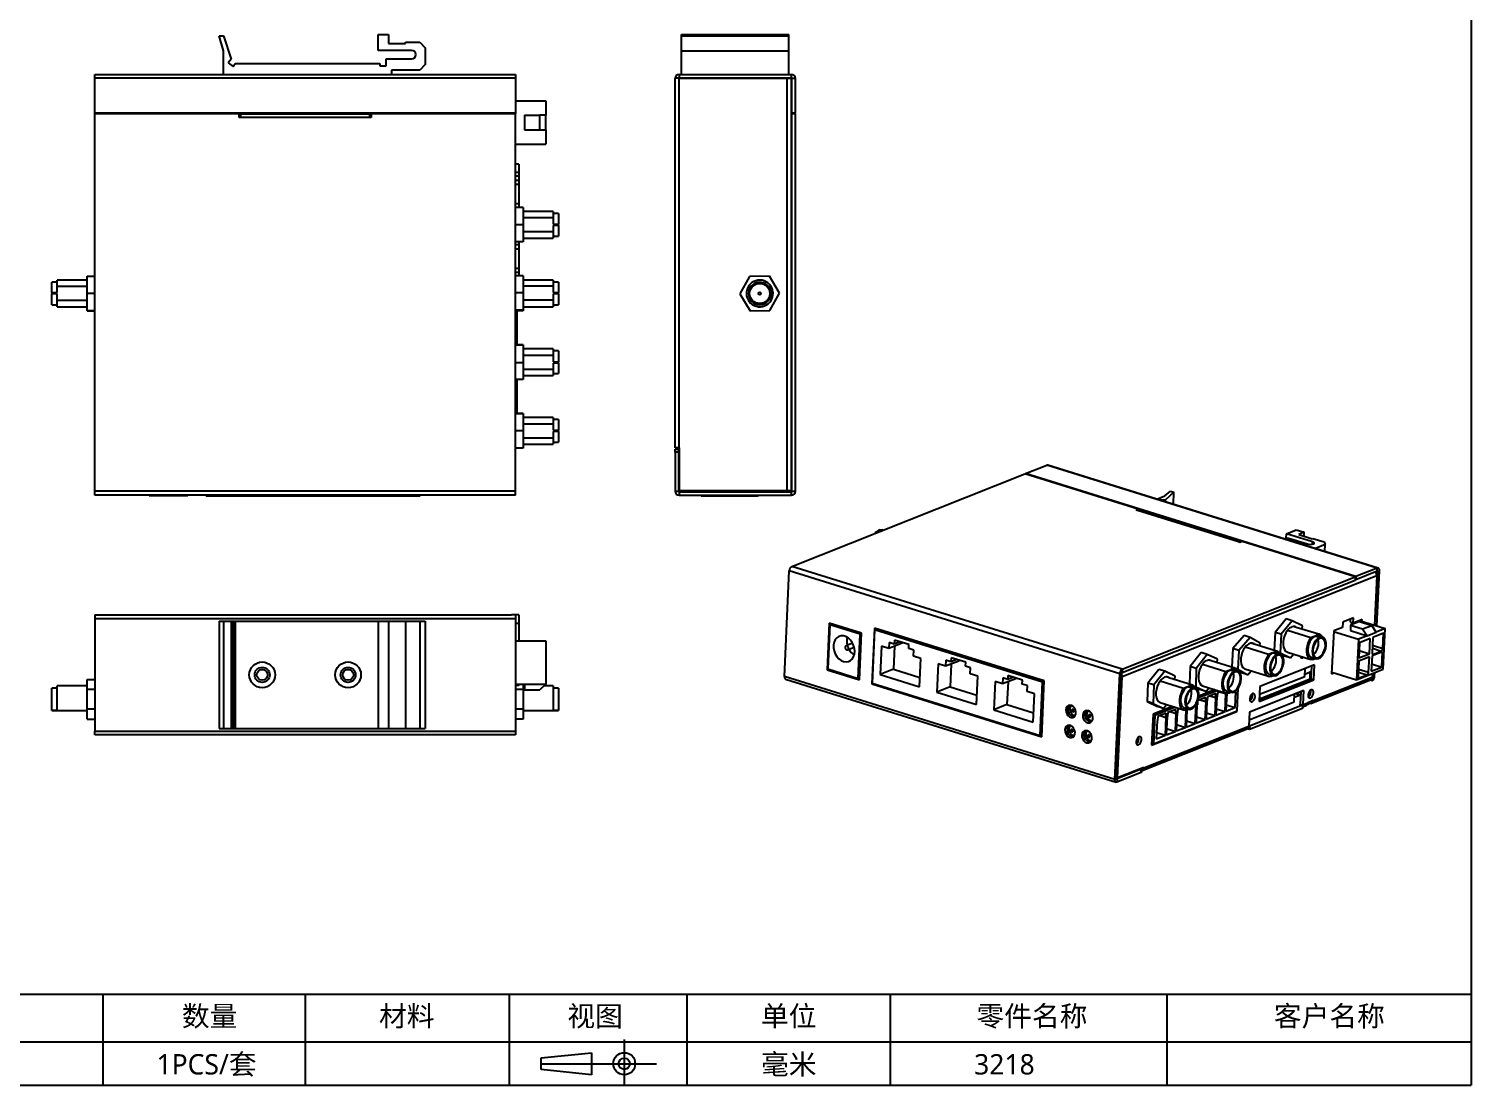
# Model space of a CAD drawing. Header units: millimetres. Extents: x 376 to 908, y -80 to 291.
# Drawn here: x 571.6 to 907.6, y -80.1 to 166 of the extents above; entities that cross this region are included whole.
import ezdxf

# ---------------------------------------------------------------- set-up
doc = ezdxf.new("R2010")
doc.units = ezdxf.units.MM
doc.header["$LTSCALE"] = 2
for name, color, linetype in [('1轮廓实线层', 7, 'Continuous'), ('2细线层', 4, 'Continuous'), ('6文字层', 3, 'Continuous')]:
    doc.layers.add(name, color=color, linetype=linetype)
doc.styles.add('SLDTEXTSTYLE0', font='')
doc.styles.get('SLDTEXTSTYLE0').set_extended_font_data('Microsoft YaHei')

msp = doc.modelspace()

# ---------------------------------------------------------------- linework, layer by layer
at = {"layer": '1轮廓实线层'}
for p, q in [((652.92, 161.02), (652.92, 164.72)), ((652.92, 164.72), (655.32, 164.72)), ((655.32, 164.72), (655.32, 162.62)), ((723.63, 164.72), (748.63, 164.72)), ((723.63, 164.42), (723.63, 164.72)), ((748.63, 164.42), (748.63, 164.72)), ((615.91, 164.42), (616.91, 164.42)), ((616.92, 160.92), (615.91, 164.42)), ((616.91, 164.42), (618.67, 159)), ((655.32, 162.62), (659.32, 162.62)), ((659.32, 162.62), (659.32, 162.92)), ((659.32, 162.92), (662.62, 162.92)), ((662.62, 162.92), (663.92, 161.62)), ((663.92, 161.62), (663.92, 157.72)), ((723.63, 160.92), (723.63, 164.42)), ((723.63, 164.42), (748.63, 164.42)), ((748.63, 160.92), (748.63, 164.42)), ((616.92, 155.42), (616.92, 160.92)), ((618.67, 159), (618.01, 158.09)), ((618.01, 158.09), (619.14, 157.27)), ((660.72, 161.02), (652.92, 161.02)), ((654.82, 157.42), (654.82, 159.02)), ((654.82, 159.02), (660.72, 159.02)), ((723.63, 160.92), (748.63, 160.92)), ((723.63, 155.42), (723.63, 160.92)), ((748.63, 155.42), (748.63, 160.92)), ((586.92, 154.52), (586.92, 155.42)), ((586.92, 155.42), (684.92, 155.42)), ((619.14, 157.27), (619.62, 157.92)), ((619.62, 157.92), (653.32, 157.92)), ((653.32, 157.92), (653.32, 157.42)), ((653.32, 157.42), (654.82, 157.42)), ((662.62, 156.42), (656.02, 156.42)), ((656.02, 156.42), (656.02, 155.42)), ((663.92, 157.72), (662.62, 156.42)), ((684.92, 155.42), (684.92, 154.52)), ((723.03, 155.42), (723.03, 154.62)), ((723.03, 155.42), (749.23, 155.42)), ((723.03, 154.62), (749.23, 154.62)), ((749.23, 154.62), (749.23, 155.42)), ((684.92, 154.52), (586.92, 154.52)), ((586.92, 146.42), (586.92, 154.52)), ((684.92, 154.52), (684.92, 146.42)), ((722.13, 68.37), (722.13, 154.52)), ((722.93, 154.52), (722.13, 154.52)), ((722.93, 154.52), (723.03, 154.52)), ((723.03, 154.52), (748.23, 154.52)), ((723.03, 68.37), (723.03, 154.52)), ((748.23, 58.37), (748.23, 154.52)), ((748.23, 154.52), (749.13, 154.52)), ((749.13, 154.52), (749.13, 58.37)), ((749.33, 154.52), (750.13, 154.52)), ((749.33, 146.42), (749.33, 154.52)), ((750.13, 146.42), (750.13, 154.52)), ((684.92, 149.27), (692.02, 149.27)), ((692.02, 149.27), (692.02, 145.92)), ((684.92, 146.42), (586.92, 146.42)), ((586.92, 146.22), (586.92, 146.42)), ((586.92, 58.27), (586.92, 146.22)), ((620.52, 146.22), (586.92, 146.22)), ((587.82, 146.42), (587.82, 146.22)), ((591.92, 146.42), (591.92, 146.22)), ((594.27, 146.22), (594.27, 146.42)), ((606.77, 146.22), (606.77, 146.42)), ((620.52, 145.41), (620.52, 146.22)), ((620.92, 145.41), (620.52, 145.41)), ((620.92, 146.42), (620.92, 146.23)), ((650.92, 146.23), (620.92, 146.23)), ((620.92, 146.23), (620.92, 146.22)), ((620.92, 146.22), (650.92, 146.22)), ((620.92, 145.41), (620.92, 146.22)), ((650.92, 145.41), (620.92, 145.41)), ((650.92, 146.23), (650.92, 146.42)), ((650.92, 146.22), (650.92, 146.23)), ((650.92, 146.22), (650.92, 145.41)), ((651.32, 145.41), (650.92, 145.41)), ((651.32, 146.22), (651.32, 145.41)), ((684.92, 146.22), (651.32, 146.22)), ((678.12, 146.42), (678.12, 146.22)), ((679.92, 146.22), (679.92, 146.42)), ((684.02, 146.42), (684.02, 146.22)), ((684.92, 146.42), (684.92, 146.22)), ((684.92, 58.27), (684.92, 146.22)), ((687.02, 145.92), (687.02, 142.52)), ((687.02, 145.92), (690.58, 145.92)), ((690.58, 142.52), (690.58, 145.92)), ((692.02, 145.92), (690.58, 145.92)), ((692.02, 142.52), (692.02, 145.92)), ((749.32, 146.22), (749.13, 146.22)), ((749.32, 145.42), (749.13, 145.42)), ((749.32, 145.42), (749.32, 146.22)), ((750.13, 146.42), (749.33, 146.42)), ((750.13, 146.22), (749.33, 146.22)), ((749.33, 58.27), (749.33, 146.22)), ((750.13, 58.27), (750.13, 146.22)), ((687.02, 142.52), (690.58, 142.52)), ((690.58, 142.52), (692.02, 142.52)), ((692.02, 142.52), (692.02, 139.17)), ((684.92, 139.17), (692.02, 139.17)), ((685.72, 134.52), (684.92, 134.52)), ((685.72, 134.52), (685.72, 132.52)), ((685.72, 132.52), (684.92, 132.52)), ((685.72, 131.72), (684.92, 131.72)), ((685.72, 132.52), (685.72, 131.72)), ((685.72, 131.72), (685.72, 130.72)), ((685.72, 130.72), (684.92, 130.72)), ((685.72, 129.72), (684.92, 129.72)), ((685.72, 130.72), (685.72, 129.72)), ((685.72, 129.72), (685.72, 125.22)), ((685.72, 125.22), (684.92, 125.22)), ((686.72, 124.37), (684.92, 124.37)), ((686.72, 124.37), (684.92, 124.37)), ((685.72, 125.22), (685.72, 124.37)), ((686.72, 124.37), (686.72, 120.36)), ((686.72, 124.37), (686.72, 124.37)), ((693.67, 123.48), (686.72, 123.48)), ((686.72, 122.04), (693.67, 122.04)), ((693.67, 123.48), (693.67, 122.04)), ((694.97, 122.99), (693.67, 122.99)), ((693.67, 122.04), (693.67, 120.53)), ((694.97, 122.99), (694.97, 120.53)), ((686.72, 120.36), (684.92, 120.36)), ((686.72, 120.36), (686.72, 116.37)), ((693.67, 118.69), (686.72, 118.69)), ((693.67, 120.53), (694.97, 120.53)), ((694.97, 120.2), (693.67, 120.2)), ((693.67, 120.2), (693.67, 118.69)), ((693.67, 118.69), (693.67, 117.26)), ((693.67, 117.74), (694.97, 117.74)), ((694.97, 120.2), (694.97, 120.53)), ((694.97, 120.2), (694.97, 117.74)), ((686.72, 116.37), (684.92, 116.37)), ((685.72, 115.72), (684.92, 115.72)), ((685.72, 114.72), (684.92, 114.72)), ((685.72, 116.37), (685.72, 115.72)), ((685.72, 115.72), (685.72, 114.72)), ((685.72, 114.72), (685.72, 110.22)), ((686.72, 117.26), (693.67, 117.26)), ((585.12, 108.41), (586.92, 108.41)), ((585.12, 104.45), (585.12, 108.41)), ((685.72, 110.22), (684.92, 110.22)), ((685.72, 109.22), (684.92, 109.22)), ((686.72, 108.44), (684.92, 108.44)), ((685.72, 110.22), (685.72, 109.22)), ((685.72, 109.22), (685.72, 108.44)), ((686.72, 108.44), (686.72, 104.51)), ((739.45, 108.33), (737.21, 104.29)), ((744.07, 108.41), (739.45, 108.33)), ((746.45, 104.45), (744.07, 108.41)), ((578.17, 106.99), (576.87, 106.99)), ((576.87, 104.57), (576.87, 106.99)), ((576.87, 104.57), (578.17, 104.57)), ((576.87, 104.57), (576.87, 104.25)), ((576.87, 101.74), (576.87, 104.25)), ((578.17, 104.25), (576.87, 104.25)), ((585.12, 107.48), (578.17, 107.48)), ((578.17, 106.09), (578.17, 107.48)), ((578.17, 106.09), (585.12, 106.09)), ((578.17, 104.57), (578.17, 106.09)), ((578.17, 102.74), (578.17, 104.25)), ((585.12, 100.41), (585.12, 104.45)), ((585.12, 104.45), (586.92, 104.45)), ((686.72, 104.51), (684.92, 104.51)), ((693.67, 107.48), (686.72, 107.48)), ((686.72, 106.12), (693.67, 106.12)), ((686.72, 104.51), (686.72, 100.44)), ((693.67, 107.48), (693.67, 106.12)), ((694.97, 106.99), (693.67, 106.99)), ((693.67, 106.12), (693.67, 104.61)), ((693.67, 104.61), (694.97, 104.61)), ((694.97, 104.29), (693.67, 104.29)), ((693.67, 104.29), (693.67, 102.77)), ((694.97, 106.99), (694.97, 104.61)), ((694.97, 104.29), (694.97, 104.61)), ((694.97, 104.29), (694.97, 101.74)), ((737.21, 104.29), (739.59, 100.33)), ((744.21, 100.41), (746.45, 104.45)), ((744.45, 104.57), (744.42, 106.09)), ((744.45, 104.57), (744.45, 104.25)), ((744.48, 102.74), (744.45, 104.25)), ((744.63, 103.02), (744.63, 105.72)), ((576.87, 101.74), (578.17, 101.74)), ((585.12, 102.74), (578.17, 102.74)), ((578.17, 101.26), (578.17, 102.74)), ((578.17, 101.26), (585.12, 101.26)), ((693.67, 102.77), (686.72, 102.77)), ((686.72, 101.26), (693.67, 101.26)), ((693.67, 102.77), (693.67, 101.26)), ((693.67, 101.74), (694.97, 101.74)), ((585.12, 100.41), (586.92, 100.41)), ((585.12, 100.33), (585.12, 100.41)), ((585.12, 100.33), (586.92, 100.33)), ((686.72, 100.44), (684.92, 100.44)), ((686.72, 100.3), (684.92, 100.3)), ((685.22, 100.3), (685.22, 92.43)), ((686.72, 100.44), (686.72, 100.3)), ((739.59, 100.33), (744.21, 100.41)), ((686.72, 92.43), (684.92, 92.43)), ((686.72, 92.3), (684.92, 92.3)), ((686.72, 92.43), (686.72, 92.3)), ((686.72, 92.3), (686.72, 88.24)), ((693.67, 91.48), (686.72, 91.48)), ((693.67, 91.48), (693.67, 89.97)), ((694.97, 90.99), (693.67, 90.99)), ((694.97, 90.99), (694.97, 88.46)), ((686.72, 88.24), (684.92, 88.24)), ((686.72, 89.97), (693.67, 89.97)), ((686.72, 88.24), (686.72, 84.3)), ((693.67, 89.97), (693.67, 88.46)), ((693.67, 88.46), (694.97, 88.46)), ((694.97, 88.13), (693.67, 88.13)), ((693.67, 88.13), (693.67, 86.62)), ((694.97, 88.13), (694.97, 88.46)), ((694.97, 88.13), (694.97, 85.74)), ((686.72, 84.3), (684.92, 84.3)), ((685.22, 84.3), (685.22, 76.4)), ((693.67, 86.62), (686.72, 86.62)), ((686.72, 85.26), (693.67, 85.26)), ((693.67, 86.62), (693.67, 85.26)), ((693.67, 85.74), (694.97, 85.74)), ((686.72, 76.4), (684.92, 76.4)), ((686.72, 76.34), (684.92, 76.34)), ((686.72, 76.4), (686.72, 76.34)), ((686.72, 76.34), (686.72, 72.32)), ((693.67, 75.48), (686.72, 75.48)), ((686.72, 74.01), (693.67, 74.01)), ((693.67, 75.48), (693.67, 74.01)), ((694.97, 74.99), (693.67, 74.99)), ((693.67, 74.01), (693.67, 72.5)), ((694.97, 74.99), (694.97, 72.5)), ((686.72, 72.32), (684.92, 72.32)), ((686.72, 72.32), (686.72, 68.34)), ((693.67, 70.66), (686.72, 70.66)), ((693.67, 72.5), (694.97, 72.5)), ((694.97, 72.18), (693.67, 72.18)), ((693.67, 72.18), (693.67, 70.66)), ((693.67, 70.66), (693.67, 69.26)), ((694.97, 72.18), (694.97, 72.5)), ((694.97, 72.18), (694.97, 69.74)), ((686.72, 68.34), (684.92, 68.34)), ((686.72, 69.26), (693.67, 69.26)), ((693.67, 69.74), (694.97, 69.74)), ((723.03, 68.37), (722.13, 68.37)), ((722.13, 67.37), (722.13, 68.07)), ((722.13, 68.07), (722.93, 68.07)), ((722.93, 67.37), (722.13, 67.37)), ((722.13, 67.37), (722.13, 58.27)), ((722.93, 68.07), (722.93, 67.37)), ((722.93, 67.37), (722.93, 58.27)), ((723.13, 68.37), (723.03, 68.37)), ((723.13, 58.37), (723.13, 68.37)), ((803.73, 62.38), (808.73, 64.36)), ((885.7, 40.37), (808.73, 64.36)), ((885.93, 40.38), (808.95, 64.38)), ((749.31, 40.78), (803.6, 62.33)), ((829.99, 54.1), (803.6, 62.33)), ((803.73, 62.38), (803.72, 62.29)), ((880.7, 38.38), (803.73, 62.38)), ((684.92, 58.27), (586.92, 58.27)), ((586.92, 57.37), (586.92, 58.27)), ((684.92, 57.37), (586.92, 57.37)), ((599.62, 57.37), (599.62, 57.24)), ((608.62, 57.24), (599.62, 57.24)), ((608.62, 57.37), (608.62, 57.24)), ((612.87, 57.37), (612.87, 57.12)), ((662.67, 57.37), (662.67, 57.12)), ((684.92, 57.37), (684.92, 58.27)), ((722.13, 58.27), (722.93, 58.27)), ((723.03, 58.17), (723.03, 57.37)), ((723.03, 58.17), (749.23, 58.17)), ((723.03, 57.37), (749.23, 57.37)), ((748.23, 58.37), (723.13, 58.37)), ((728.18, 58.37), (728.18, 58.17)), ((728.18, 57.37), (728.18, 57.12)), ((728.23, 58.37), (728.23, 58.17)), ((728.23, 57.37), (728.23, 57.24)), ((739.18, 57.24), (728.23, 57.24)), ((739.18, 58.37), (739.18, 58.17)), ((739.18, 57.37), (739.18, 57.24)), ((741.43, 58.37), (741.43, 58.17)), ((741.43, 57.37), (741.43, 57.12)), ((749.13, 58.37), (748.23, 58.37)), ((749.23, 57.37), (749.23, 58.17)), ((749.33, 58.27), (750.13, 58.27)), ((834.36, 56.46), (836.18, 57.18)), ((836.18, 57.18), (837.55, 58.28)), ((838.33, 58.04), (836.37, 56.28)), ((837.55, 58.28), (838.33, 58.04)), ((838.2, 55.26), (838.33, 58.04)), ((662.67, 57.12), (612.87, 57.12)), ((741.43, 57.12), (728.18, 57.12)), ((829.49, 53.9), (829.99, 54.1)), ((829.81, 53.81), (829.49, 53.9)), ((853.37, 46.46), (829.81, 53.81)), ((829.98, 53.83), (829.99, 54.1)), ((853.58, 46.47), (830.01, 53.82)), ((836.37, 56.28), (835.29, 56.22)), ((835.29, 56.22), (835.35, 56.15)), ((836.35, 55.84), (836.37, 56.28)), ((769.75, 49.26), (769.55, 49.18)), ((770.07, 49.02), (769.55, 49.18)), ((769.75, 49.26), (770.26, 49.1)), ((770.5, 49.19), (770.29, 49.26)), ((864.13, 47.18), (864.77, 47.43)), ((864.47, 47.31), (864.52, 48.39)), ((864.52, 48.39), (866.8, 49.29)), ((870.64, 46.48), (864.52, 48.39)), ((864.77, 47.43), (869.41, 45.99)), ((866.8, 49.29), (868.68, 48.71)), ((868.68, 48.71), (867.39, 48.19)), ((867.39, 48.19), (870.53, 47.21)), ((868.64, 47.8), (868.68, 48.71)), ((870.53, 47.21), (870.72, 47.29)), ((870.72, 47.29), (873.31, 46.48)), ((853.69, 46.36), (853.37, 46.46)), ((854.19, 46.56), (853.69, 46.36)), ((880.58, 38.33), (854.19, 46.56)), ((870.62, 45.93), (870.64, 46.48)), ((873.53, 45.84), (871.28, 44.95)), ((873.31, 46.48), (873.53, 45.84)), ((873.45, 44.27), (873.53, 45.84)), ((826.29, 16.78), (749.31, 40.78)), ((885.7, 40.37), (880.7, 38.38)), ((885.67, 39.62), (885.7, 40.37)), ((747.57, 15.14), (748.71, 39.72)), ((825.69, 15.72), (748.71, 39.72)), ((826.25, 16.03), (880.55, 37.58)), ((885.62, 38.58), (826.27, 15.02)), ((826.29, 16.78), (880.58, 38.33)), ((880.58, 38.33), (880.55, 37.58)), ((880.67, 37.63), (880.55, 37.67)), ((885.67, 39.62), (880.67, 37.63)), ((880.7, 38.38), (880.67, 37.63)), ((885.62, 38.58), (885.08, 27.03)), ((885.14, 27.01), (885.73, 39.55)), ((885.6, 39.59), (885.73, 39.55)), ((885.62, 26.87), (886.22, 39.74)), ((885.73, 39.55), (886.22, 39.74)), ((586.92, 29.49), (586.92, 28.59)), ((586.92, 29.49), (587.82, 29.49)), ((586.92, 28.59), (684.92, 28.59)), ((586.92, 28.59), (586.92, 2.39)), ((587.82, 29.49), (684.02, 29.49)), ((615.91, 27.99), (615.91, 2.99)), ((615.91, 27.99), (616.91, 27.99)), ((616.91, 27.99), (616.91, 2.99)), ((616.91, 27.99), (618.67, 27.99)), ((618.67, 27.99), (618.67, 2.99)), ((618.67, 27.99), (619.14, 27.99)), ((619.14, 27.99), (619.14, 2.99)), ((619.14, 27.99), (619.62, 27.99)), ((619.62, 27.99), (619.62, 2.99)), ((619.62, 27.99), (652.92, 27.99)), ((652.92, 27.99), (652.92, 2.99)), ((652.92, 27.99), (655.32, 27.99)), ((655.32, 27.99), (655.32, 2.99)), ((655.32, 27.99), (659.32, 27.99)), ((659.32, 27.99), (659.32, 2.99)), ((659.32, 27.99), (662.62, 27.99)), ((662.62, 27.99), (662.62, 2.99)), ((662.62, 27.99), (663.92, 27.99)), ((663.92, 27.99), (663.92, 2.99)), ((684.92, 29.49), (684.02, 29.49)), ((685.72, 29.49), (684.92, 29.49)), ((684.92, 29.49), (684.92, 28.59)), ((684.92, 28.59), (684.92, 2.39)), ((685.72, 27.49), (684.92, 27.49)), ((685.72, 29.49), (685.72, 27.49)), ((685.72, 27.49), (685.72, 23.39)), ((758.03, 27.53), (757.52, 16.7)), ((758.17, 27.15), (757.69, 16.87)), ((765.57, 25.18), (758.03, 27.53)), ((758.65, 27.34), (758.17, 27.15)), ((765.24, 24.94), (758.17, 27.15)), ((758.51, 27.38), (758.5, 27.28)), ((864.46, 28.54), (861.89, 25.39)), ((865.87, 28.1), (863.3, 24.95)), ((865.87, 28.1), (864.46, 28.54)), ((868.24, 26.92), (865.87, 28.1)), ((868.21, 26.21), (868.24, 26.92)), ((877.66, 27.78), (877.61, 26.56)), ((880.13, 28.76), (877.66, 27.78)), ((879.49, 27.06), (879.43, 25.84)), ((879.45, 27.74), (879.48, 28.51)), ((879.45, 27.74), (880.08, 27.55)), ((881.59, 27.9), (879.49, 27.06)), ((879.49, 27.06), (882.29, 26.19)), ((880.08, 27.55), (880.13, 28.76)), ((882.15, 28.37), (880.08, 27.55)), ((881.56, 28.13), (887.52, 26.27)), ((881.59, 27.9), (884.39, 27.02)), ((882.13, 27.96), (882.15, 28.37)), ((882.29, 26.19), (884.39, 27.02)), ((885.46, 25.45), (884.39, 27.02)), ((764.76, 14.67), (765.24, 24.94)), ((765.06, 14.35), (765.57, 25.18)), ((765.56, 25.07), (765.24, 24.94)), ((768.53, 26.4), (767.93, 13.41)), ((768.6, 25.98), (768.02, 13.55)), ((808.12, 14.06), (768.53, 26.4)), ((769.16, 26.2), (768.6, 25.98)), ((807.72, 13.79), (768.6, 25.98)), ((769.01, 26.25), (769.01, 26.14)), ((773.19, 23.6), (773.15, 22.66)), ((776.57, 22.55), (773.19, 23.6)), ((854.67, 24.66), (852.07, 21.61)), ((856.09, 24.22), (853.48, 21.17)), ((856.09, 24.22), (854.67, 24.66)), ((858.4, 22.9), (856.09, 24.22)), ((861.89, 25.39), (861.7, 21.22)), ((863.3, 24.95), (861.89, 25.39)), ((863.3, 24.95), (863.1, 20.62)), ((870.21, 24.11), (864.75, 25.82)), ((866.36, 26.79), (866.82, 26.64)), ((866.82, 26.64), (872.28, 24.94)), ((871.15, 24.49), (870.21, 24.11)), ((872.17, 24.17), (871.15, 24.49)), ((872.28, 24.94), (871.35, 24.57)), ((871.35, 24.57), (872.37, 24.25)), ((872.94, 24.26), (871.91, 24.58)), ((872.17, 24.17), (872.37, 24.25)), ((875.54, 25.74), (875.07, 15.71)), ((875.53, 25.59), (881.29, 23.8)), ((877.61, 26.56), (875.54, 25.74)), ((879.43, 25.84), (883.36, 24.62)), ((881.29, 23.8), (880.85, 14.32)), ((883.36, 24.62), (881.29, 23.8)), ((884.05, 23.97), (881.58, 22.99)), ((882.29, 26.19), (883.36, 24.62)), ((883.36, 24.62), (885.46, 25.45)), ((883.89, 20.41), (884.05, 23.97)), ((884.67, 24.22), (884.5, 20.65)), ((887.14, 25.2), (884.67, 24.22)), ((887.52, 26.27), (885.46, 25.45)), ((886.97, 21.63), (887.14, 25.2)), ((887.08, 16.8), (887.52, 26.27)), ((684.92, 23.39), (692.02, 23.39)), ((692.02, 23.39), (692.02, 13.29)), ((763.47, 22.88), (761.93, 22.26)), ((762.3, 21.34), (763.84, 21.95)), ((770.18, 22.16), (769.87, 15.59)), ((771.91, 21.62), (770.18, 22.16)), ((771.97, 23.03), (771.91, 21.62)), ((774.99, 22.85), (771.91, 21.62)), ((773.15, 22.66), (771.97, 23.03)), ((773.21, 22.14), (772.96, 16.82)), ((774.49, 23.19), (773.15, 22.66)), ((775, 23.04), (774.99, 22.85)), ((776.53, 21.61), (776.57, 22.55)), ((777.7, 21.24), (776.53, 21.61)), ((777.64, 19.83), (777.7, 21.24)), ((844.63, 20.67), (842.09, 17.43)), ((846.04, 20.23), (843.51, 16.99)), ((846.04, 20.23), (844.63, 20.67)), ((848.45, 19.17), (846.04, 20.23)), ((852.07, 21.61), (851.78, 17.34)), ((853.48, 21.17), (852.07, 21.61)), ((853.48, 21.17), (853.19, 16.8)), ((860.39, 20.26), (854.93, 21.97)), ((856.43, 22.87), (856.99, 22.69)), ((856.99, 22.69), (862.45, 20.99)), ((858.36, 22.26), (858.4, 22.9)), ((861.32, 20.59), (860.39, 20.26)), ((862.34, 20.27), (861.32, 20.59)), ((862.45, 20.99), (861.52, 20.66)), ((861.52, 20.66), (862.54, 20.34)), ((863.06, 20.34), (862.04, 20.66)), ((862.34, 20.27), (862.54, 20.34)), ((863.1, 20.62), (862.72, 20.74)), ((862.9, 20.46), (864.06, 19.88)), ((863.1, 20.62), (865.47, 19.44)), ((864.75, 20.8), (870.21, 19.1)), ((865.47, 19.44), (866.21, 20.35)), ((881.58, 22.99), (881.42, 19.43)), ((881.42, 19.43), (883.89, 20.41)), ((881.5, 21.15), (883.89, 20.41)), ((886.94, 20.88), (884.47, 19.9)), ((884.55, 21.69), (886.64, 21.04)), ((884.57, 20.38), (884.79, 20.31)), ((884.59, 22.38), (886.97, 21.63)), ((884.79, 20.31), (886.64, 21.04)), ((886.77, 17.32), (886.94, 20.88)), ((757.84, 16.83), (757.52, 16.7)), ((757.69, 16.87), (764.76, 14.67)), ((772.96, 16.82), (769.87, 15.59)), ((772.96, 16.82), (779.16, 14.88)), ((779.37, 19.3), (777.64, 19.83)), ((779.06, 12.73), (779.37, 19.3)), ((783.41, 18.03), (783.11, 11.47)), ((785.14, 17.5), (783.41, 18.03)), ((785.21, 18.9), (785.14, 17.5)), ((788.23, 18.72), (785.14, 17.5)), ((786.38, 18.54), (785.21, 18.9)), ((786.44, 18.01), (786.19, 12.69)), ((786.43, 19.47), (786.38, 18.54)), ((787.73, 19.07), (786.38, 18.54)), ((789.81, 18.42), (786.43, 19.47)), ((788.24, 18.91), (788.23, 18.72)), ((789.76, 17.48), (789.81, 18.42)), ((790.94, 17.12), (789.76, 17.48)), ((790.87, 15.71), (790.94, 17.12)), ((842.09, 17.43), (841.98, 13.39)), ((843.51, 16.99), (842.09, 17.43)), ((843.51, 16.99), (843.39, 12.69)), ((850.41, 16.21), (844.95, 17.91)), ((846.66, 18.94), (847.02, 18.82)), ((847.02, 18.82), (852.48, 17.12)), ((848.43, 18.39), (848.45, 19.17)), ((852.48, 17.12), (851.55, 16.71)), ((853.19, 16.8), (852.72, 16.95)), ((853.19, 16.8), (855.51, 15.49)), ((854.87, 16.88), (860.33, 15.18)), ((871.08, 17.8), (858.36, 12.76)), ((865.47, 19.44), (864.06, 19.88)), ((867.82, 19.71), (867.94, 19.81)), ((868.82, 15.14), (868.91, 16.94)), ((870.29, 14.53), (870.43, 17.55)), ((870.35, 19.56), (871.37, 19.25)), ((870.92, 14.33), (871.08, 17.8)), ((881.38, 18.68), (881.22, 15.11)), ((881.3, 16.84), (883.69, 16.09)), ((883.85, 19.66), (881.38, 18.68)), ((883.69, 16.09), (883.85, 19.66)), ((884.47, 19.9), (884.3, 16.34)), ((884.3, 16.34), (886.77, 17.32)), ((884.38, 18.06), (886.77, 17.32)), ((585.12, 14.41), (586.92, 14.41)), ((585.12, 12.17), (585.12, 14.41)), ((824.55, -8.86), (747.57, 15.14)), ((747.85, 14.5), (824.83, -9.5)), ((757.52, 16.7), (765.06, 14.35)), ((765.08, 14.8), (764.76, 14.67)), ((764.93, 14.74), (765.08, 14.69)), ((768.18, 13.5), (767.93, 13.41)), ((768.02, 13.55), (807.14, 1.36)), ((769.87, 15.59), (779.06, 12.73)), ((792.6, 15.17), (790.87, 15.71)), ((792.3, 8.6), (792.6, 15.17)), ((796.65, 13.91), (796.34, 7.34)), ((798.38, 13.37), (796.65, 13.91)), ((798.44, 14.78), (798.38, 13.37)), ((801.46, 14.59), (798.38, 13.37)), ((799.62, 14.41), (798.44, 14.78)), ((799.68, 13.89), (799.43, 8.57)), ((799.66, 15.35), (799.62, 14.41)), ((800.96, 14.94), (799.62, 14.41)), ((803.04, 14.29), (799.66, 15.35)), ((801.47, 14.78), (801.46, 14.59)), ((803, 13.36), (803.04, 14.29)), ((807.14, 1.36), (807.72, 13.79)), ((807.52, 1.06), (808.12, 14.06)), ((808.12, 13.95), (807.72, 13.79)), ((824.55, -8.86), (825.69, 15.72)), ((825.04, -8.66), (826.19, 15.91)), ((825.17, -8.52), (826.27, 15.02)), ((826.19, 15.91), (825.69, 15.72)), ((826.15, 15.06), (826.27, 15.02)), ((826.29, 16.78), (826.25, 16.03)), ((832.24, 13.59), (832.07, 9.27)), ((834.8, 16.77), (832.24, 13.59)), ((833.66, 13.15), (832.24, 13.59)), ((836.21, 16.33), (833.66, 13.15)), ((836.21, 16.33), (834.8, 16.77)), ((840.56, 12.33), (835.1, 14.03)), ((838.6, 15.19), (836.21, 16.33)), ((836.75, 15.02), (837.17, 14.89)), ((837.17, 14.89), (842.63, 13.19)), ((838.57, 14.45), (838.6, 15.19)), ((851.35, 16.62), (850.41, 16.21)), ((852.37, 16.3), (851.35, 16.62)), ((851.55, 16.71), (852.57, 16.39)), ((853.18, 16.42), (852.16, 16.74)), ((852.37, 16.3), (852.57, 16.39)), ((853.03, 16.53), (854.09, 15.93)), ((855.51, 15.49), (854.09, 15.93)), ((855.51, 15.49), (856.32, 16.43)), ((858.2, 9.29), (870.92, 14.33)), ((858.22, 9.74), (870.29, 14.53)), ((858.23, 9.91), (870.03, 14.6)), ((858.28, 10.96), (868.82, 15.14)), ((860.47, 15.64), (861.5, 15.33)), ((867.94, 13.77), (868.18, 13.69)), ((870.1, 16.1), (868.84, 15.6)), ((870.03, 14.6), (870.1, 16.1)), ((870.03, 14.6), (870.27, 14.52)), ((870.36, 16.02), (870.1, 16.1)), ((870.29, 14.53), (870.92, 14.33)), ((870.38, 8.86), (884.14, 14.33)), ((870.75, 9.48), (884.52, 14.94)), ((875.07, 15.71), (875.66, 15.94)), ((875.09, 16.12), (880.85, 14.32)), ((880.85, 14.32), (887.08, 16.8)), ((881.27, 16.15), (883.36, 15.5)), ((881.28, 14.84), (881.5, 14.77)), ((881.5, 14.77), (883.36, 15.5)), ((884.48, 14.1), (883.97, 14.26)), ((884.48, 14.1), (884.51, 14.85)), ((884.51, 14.85), (884.51, 14.85)), ((884.56, 15.8), (884.52, 14.94)), ((884.52, 14.99), (884.58, 14.97)), ((884.58, 14.97), (884.62, 15.82)), ((884.58, 14.97), (885.07, 15.17)), ((885.07, 15.17), (885.11, 16.02)), ((578.17, 12.42), (576.87, 12.42)), ((576.87, 7.17), (576.87, 12.42)), ((585.12, 12.9), (578.17, 12.9)), ((578.17, 7.2), (578.17, 12.9)), ((585.12, 12.17), (586.92, 12.17)), ((585.12, 7.55), (585.12, 12.17)), ((684.92, 13.29), (692.02, 13.29)), ((685.72, 12.99), (684.92, 12.99)), ((686.72, 12.1), (684.92, 12.1)), ((685.72, 13.29), (685.72, 12.99)), ((686.72, 13.29), (686.72, 12.1)), ((687.02, 12.9), (686.72, 12.9)), ((686.72, 12.1), (686.72, 7.48)), ((687.02, 13.29), (687.02, 11.99)), ((687.02, 11.99), (690.58, 11.99)), ((692.02, 13.29), (690.58, 11.99)), ((693.67, 12.9), (691.58, 12.9)), ((693.67, 12.9), (693.67, 7.17)), ((694.97, 12.42), (693.67, 12.42)), ((694.97, 12.42), (694.97, 7.17)), ((767.93, 13.41), (807.52, 1.06)), ((786.19, 12.69), (783.11, 11.47)), ((783.11, 11.47), (792.3, 8.6)), ((786.19, 12.69), (792.4, 10.76)), ((804.18, 12.99), (803, 13.36)), ((804.11, 11.58), (804.18, 12.99)), ((805.84, 11.04), (804.11, 11.58)), ((805.53, 4.48), (805.84, 11.04)), ((833.66, 13.15), (833.49, 8.83)), ((841.5, 12.72), (840.56, 12.33)), ((842.52, 12.4), (841.5, 12.72)), ((842.63, 13.19), (841.7, 12.8)), ((841.7, 12.8), (842.72, 12.48)), ((843.3, 12.5), (842.28, 12.81)), ((842.52, 12.4), (842.72, 12.48)), ((843.39, 12.69), (843.04, 12.8)), ((843.15, 12.62), (844.39, 12.07)), ((843.39, 12.69), (845.8, 11.63)), ((845.74, 10.21), (843.93, 9.48)), ((848.52, 11.86), (844.08, 10.1)), ((847.9, 12.06), (844.14, 10.56)), ((845.8, 11.63), (844.39, 12.07)), ((844.99, 12.96), (850.45, 11.26)), ((845.7, 9.27), (845.74, 10.21)), ((845.8, 11.63), (846.48, 12.5)), ((846.15, 10.36), (846.1, 9.43)), ((848.06, 11.12), (846.15, 10.36)), ((846.72, 10.59), (848.02, 10.19)), ((847.93, 6.01), (848.12, 10.23)), ((848.02, 10.19), (848.06, 11.12)), ((848.12, 10.23), (848.02, 10.19)), ((848.31, 10.3), (848.11, 6.08)), ((848.42, 10.35), (848.31, 10.3)), ((848.46, 11.28), (848.42, 10.35)), ((849.3, 11.62), (848.46, 11.28)), ((849.03, 11.51), (850.33, 11.11)), ((850.24, 6.93), (850.44, 11.15)), ((850.33, 11.11), (850.34, 11.3)), ((850.44, 11.15), (850.33, 11.11)), ((850.62, 11.22), (850.43, 7)), ((850.6, 11.72), (851.62, 11.4)), ((850.63, 11.22), (850.62, 11.22)), ((852.56, 7.85), (852.74, 11.72)), ((853.07, 7.13), (853.31, 12.38)), ((868.62, 11.86), (855.9, 6.81)), ((856.47, 10.24), (856.07, 10.37)), ((856.51, 11.03), (856.47, 10.24)), ((856.47, 10.24), (856.54, 10.27)), ((858.36, 12.76), (858.2, 9.29)), ((866.18, 13.07), (866.42, 12.99)), ((866.21, 13.08), (866.45, 13.01)), ((866.36, 9.19), (866.45, 10.99)), ((866.41, 10.31), (867.94, 10.91)), ((866.81, 11.14), (866.98, 11.03)), ((866.98, 11.03), (867.37, 10.91)), ((867.84, 8.77), (867.97, 11.6)), ((868.47, 8.57), (868.62, 11.86)), ((576.87, 7.17), (578.17, 7.17)), ((578.17, 7.17), (576.87, 7.17)), ((576.87, 7.17), (576.87, 7.17)), ((578.17, 7.2), (585.12, 7.2)), ((578.17, 7.17), (578.17, 7.2)), ((578.17, 7.14), (578.17, 7.17)), ((585.12, 7.14), (578.17, 7.14)), ((585.12, 5.17), (585.12, 7.55)), ((585.12, 7.55), (586.92, 7.55)), ((686.72, 7.48), (684.92, 7.48)), ((686.72, 7.48), (686.72, 5.17)), ((686.72, 7.17), (693.67, 7.17)), ((693.67, 7.12), (686.72, 7.12)), ((693.67, 7.17), (694.97, 7.17)), ((694.97, 7.17), (693.67, 7.17)), ((693.67, 7.17), (693.67, 7.12)), ((694.97, 7.17), (694.97, 7.17)), ((799.43, 8.57), (796.34, 7.34)), ((796.34, 7.34), (805.53, 4.48)), ((799.43, 8.57), (805.63, 6.63)), ((817.63, 6.68), (818.13, 6.88)), ((833.49, 8.83), (832.07, 9.27)), ((832.07, 9.27), (834.46, 8.13)), ((833.13, -0.9), (853, 6.99)), ((838.02, 8.14), (833.46, 6.33)), ((833.49, 8.83), (835.87, 7.69)), ((833.56, -0.62), (853.07, 7.13)), ((838.65, 7.94), (833.87, 6.05)), ((835.87, 7.69), (834.46, 8.13)), ((835.12, 9.04), (840.58, 7.34)), ((835.87, 7.69), (836.59, 8.58)), ((838.8, 7.45), (836.89, 6.69)), ((837.46, 6.92), (838.76, 6.51)), ((838.76, 6.51), (838.8, 7.45)), ((839.2, 7.61), (839.16, 6.67)), ((839.43, 7.7), (839.2, 7.61)), ((840.72, 7.8), (841.74, 7.48)), ((840.98, 3.25), (841.17, 7.33)), ((841.36, 7.39), (841.17, 3.32)), ((843.3, 4.17), (843.49, 8.39)), ((843.37, 8.35), (843.39, 8.35)), ((843.49, 8.39), (843.39, 8.35)), ((843.39, 8.35), (843.39, 8.38)), ((843.68, 8.46), (843.48, 4.24)), ((843.79, 8.51), (843.68, 8.46)), ((843.82, 9.19), (843.79, 8.51)), ((844.4, 9.67), (845.7, 9.27)), ((845.61, 5.09), (845.81, 9.31)), ((845.81, 9.31), (845.7, 9.27)), ((845.99, 9.38), (845.8, 5.16)), ((846.1, 9.43), (845.99, 9.38)), ((848.11, 6.08), (850.24, 6.93)), ((848.18, 7.57), (850.24, 6.93)), ((850.43, 7), (852.56, 7.85)), ((850.5, 8.49), (852.56, 7.85)), ((852.85, 7.04), (853, 6.99)), ((853, 6.99), (853.01, 7.1)), ((855.9, 6.81), (855.75, 3.53)), ((855.82, 5.01), (866.36, 9.19)), ((868.24, 7.66), (855.9, 2.76)), ((868.28, 8.41), (855.93, 3.51)), ((867.76, 8.7), (867.57, 8.63)), ((867.57, 8.63), (868.28, 8.41)), ((867.75, 8.57), (867.76, 8.7)), ((867.83, 8.73), (867.76, 8.7)), ((868.28, 8.41), (868.24, 7.66)), ((868.26, 8.02), (869.14, 8.37)), ((868.47, 8.57), (869.52, 8.99)), ((869.42, 8.62), (870.01, 8.86)), ((870.75, 9.48), (869.52, 8.99)), ((870.01, 8.86), (870.02, 9.19)), ((585.12, 5.17), (586.92, 5.17)), ((686.72, 5.17), (684.92, 5.17)), ((814.59, 5.84), (814.61, 6.31)), ((819.16, 4.62), (819.01, 4.83)), ((831.34, -6.16), (855.75, 3.53)), ((833.46, 6.33), (833.13, -0.9)), ((833.46, 6.17), (833.87, 6.05)), ((833.87, 6.05), (833.56, -0.62)), ((834.42, 4.79), (834.22, 0.57)), ((834.53, 4.83), (834.42, 4.79)), ((834.57, 5.77), (834.53, 4.83)), ((836.48, 6.53), (834.57, 5.77)), ((835.14, 6), (836.44, 5.59)), ((836.35, 1.41), (836.55, 5.63)), ((836.44, 5.59), (836.48, 6.53)), ((836.55, 5.63), (836.44, 5.59)), ((836.73, 5.71), (836.54, 1.49)), ((836.84, 5.75), (836.73, 5.71)), ((836.89, 6.69), (836.84, 5.75)), ((838.67, 2.33), (838.86, 6.55)), ((838.86, 6.55), (838.76, 6.51)), ((839.05, 6.63), (838.85, 2.41)), ((838.92, 3.89), (840.98, 3.25)), ((839.16, 6.67), (839.05, 6.63)), ((841.17, 3.32), (843.3, 4.17)), ((841.24, 4.81), (843.3, 4.17)), ((843.48, 4.24), (845.61, 5.09)), ((843.55, 5.73), (845.61, 5.09)), ((845.8, 5.16), (847.93, 6.01)), ((845.87, 6.65), (847.93, 6.01)), ((855.93, 3.51), (855.75, 3.56)), ((855.93, 3.51), (855.9, 2.76)), ((586.92, 2.39), (684.92, 2.39)), ((586.92, 1.49), (586.92, 2.39)), ((684.92, 1.49), (586.92, 1.49)), ((615.91, 2.99), (616.91, 2.99)), ((616.91, 2.99), (618.67, 2.99)), ((618.67, 2.99), (619.14, 2.99)), ((619.14, 2.99), (619.62, 2.99)), ((619.62, 2.99), (652.92, 2.99)), ((652.92, 2.99), (655.32, 2.99)), ((655.32, 2.99), (659.32, 2.99)), ((659.32, 2.99), (662.62, 2.99)), ((662.62, 2.99), (663.92, 2.99)), ((684.92, 2.39), (684.92, 1.49)), ((807.54, 1.52), (807.14, 1.36)), ((807.39, 1.46), (807.53, 1.41)), ((817.41, 1.99), (817.91, 2.19)), ((830.96, -6.78), (855.38, 2.91)), ((834.22, 0.57), (836.35, 1.41)), ((834.29, 2.06), (836.35, 1.41)), ((836.54, 1.49), (838.67, 2.33)), ((836.61, 2.97), (838.67, 2.33)), ((838.85, 2.41), (840.98, 3.25)), ((855.9, 2.76), (855.39, 2.91)), ((833.15, -0.49), (833.56, -0.62)), ((830.71, -6.5), (825.1, -8.73)), ((831.34, -6.07), (825.17, -8.52)), ((830.68, -7.25), (830.71, -6.5)), ((830.83, -7.12), (830.86, -6.36)), ((831.21, -6.12), (831.34, -6.16)), ((831.34, -6.07), (831.34, -6.16)), ((824.55, -8.86), (825.04, -8.66)), ((825.17, -8.52), (825.05, -8.48)), ((825.1, -8.73), (825.05, -8.72)), ((830.68, -7.25), (825.06, -9.48)), ((825.1, -8.73), (825.06, -9.48))]:
    msp.add_line(p, q, dxfattribs=at)
at = {"layer": '1轮廓实线层', "flags": 128}
for points in [[(769.75, 49.26), (770.15, 49.29), (770.29, 49.26)], [(869.41, 45.99), (869.76, 45.91), (870.14, 45.89), (870.51, 45.91), (870.81, 45.99), (870.99, 46.1), (871.02, 46.23), (870.9, 46.37), (870.64, 46.48)], [(886.22, 39.74), (886.22, 39.9), (886.19, 40.05), (886.15, 40.17), (886.09, 40.28), (886.01, 40.35), (885.91, 40.39), (885.81, 40.39), (885.7, 40.37)], [(885.73, 39.55), (885.73, 39.56), (885.72, 39.58), (885.72, 39.59), (885.71, 39.61), (885.7, 39.61), (885.69, 39.62), (885.68, 39.62), (885.67, 39.62)], [(761.36, 18.6), (761.93, 18.5), (762.48, 18.57), (762.98, 18.8), (763.4, 19.17), (763.71, 19.68), (763.91, 20.28), (763.97, 20.96), (763.9, 21.66), (763.71, 22.36), (763.39, 23.02), (762.97, 23.6), (762.47, 24.07), (761.92, 24.4), (761.34, 24.58), (760.78, 24.6), (760.25, 24.45), (759.79, 24.14), (759.42, 23.7), (759.16, 23.14), (759.03, 22.5), (759.03, 21.8), (759.17, 21.09), (759.43, 20.41), (759.8, 19.79), (760.26, 19.26), (760.79, 18.86), (761.36, 18.6)], [(864.75, 25.82), (864.39, 25.25), (864.09, 24.6), (863.88, 23.9), (863.77, 23.2), (863.76, 22.53), (863.85, 21.93), (864.05, 21.43), (864.33, 21.05), (864.69, 20.82), (864.75, 20.8)], [(866.82, 26.64), (866.59, 26.74), (866.34, 26.79), (866.08, 26.77), (865.81, 26.69), (865.53, 26.55), (865.26, 26.36), (865, 26.11), (864.75, 25.82)], [(870.21, 24.11), (869.85, 23.55), (869.55, 22.9), (869.34, 22.2), (869.23, 21.5), (869.22, 20.83), (869.31, 20.23), (869.51, 19.72), (869.79, 19.35), (870.15, 19.12), (870.56, 19.06), (871, 19.15), (871.26, 19.28)], [(871.15, 24.49), (870.73, 24.21), (870.35, 23.78), (870.01, 23.25), (869.75, 22.64), (869.58, 21.99), (869.51, 21.35), (869.55, 20.75), (869.69, 20.24), (869.92, 19.85), (870.24, 19.61), (870.35, 19.56)], [(872.17, 24.17), (871.75, 23.89), (871.37, 23.47), (871.03, 22.93), (870.77, 22.32), (870.6, 21.67), (870.53, 21.03), (870.57, 20.43), (870.71, 19.92), (870.94, 19.53), (871.26, 19.29), (871.63, 19.21), (872.04, 19.29), (872.46, 19.53), (872.85, 19.92), (873.2, 20.43), (873.48, 21.03), (873.68, 21.67), (873.77, 22.32), (873.76, 22.93), (873.64, 23.47), (873.43, 23.89), (873.13, 24.17), (872.77, 24.29), (872.37, 24.25)], [(872.05, 19.55), (872.43, 19.77), (872.79, 20.13), (873.11, 20.6), (873.36, 21.15), (873.53, 21.74), (873.6, 22.33), (873.58, 22.88), (873.46, 23.35), (873.25, 23.72), (872.97, 23.95), (872.63, 24.03), (872.26, 23.96), (871.88, 23.73), (871.52, 23.37), (871.2, 22.9), (870.95, 22.35), (870.78, 21.76), (870.7, 21.17), (870.73, 20.62), (870.85, 20.15), (871.06, 19.78), (871.34, 19.55), (871.68, 19.47), (872.05, 19.55)], [(871.91, 24.58), (871.75, 24.61), (871.35, 24.57)], [(872.82, 24.29), (872.61, 24.65), (872.28, 24.94)], [(762.09, 21.33), (762.24, 21.32), (762.37, 21.38), (762.47, 21.51), (762.51, 21.68), (762.48, 21.87), (762.41, 22.04), (762.28, 22.19), (762.13, 22.27), (761.98, 22.28), (761.85, 22.22), (761.76, 22.09), (761.72, 21.92), (761.74, 21.73), (761.82, 21.55), (761.94, 21.41), (762.09, 21.33)], [(854.93, 21.97), (854.55, 21.41), (854.25, 20.77), (854.03, 20.08), (853.9, 19.38), (853.88, 18.7), (853.96, 18.08), (854.14, 17.57), (854.41, 17.17), (854.76, 16.92), (854.87, 16.88)], [(856.99, 22.69), (856.77, 22.81), (856.52, 22.86), (856.26, 22.86), (855.99, 22.79), (855.72, 22.67), (855.45, 22.48), (855.18, 22.25), (854.93, 21.97)], [(860.39, 20.26), (860.01, 19.71), (859.71, 19.07), (859.48, 18.38), (859.36, 17.67), (859.34, 17), (859.42, 16.38), (859.6, 15.86), (859.87, 15.47), (860.22, 15.22), (860.62, 15.13), (861.06, 15.21), (861.38, 15.36)], [(861.32, 20.59), (860.91, 20.33), (860.52, 19.92), (860.17, 19.4), (859.9, 18.8), (859.72, 18.15), (859.64, 17.51), (859.66, 16.9), (859.79, 16.38), (860.01, 15.97), (860.32, 15.71), (860.47, 15.64)], [(862.34, 20.27), (861.93, 20.01), (861.54, 19.6), (861.19, 19.08), (860.92, 18.48), (860.74, 17.83), (860.66, 17.19), (860.68, 16.58), (860.81, 16.06), (861.03, 15.66), (861.34, 15.39), (861.71, 15.29), (862.11, 15.35), (862.53, 15.58), (862.93, 15.95), (863.28, 16.45), (863.57, 17.03), (863.78, 17.67), (863.89, 18.32), (863.89, 18.94), (863.79, 19.48), (863.58, 19.92), (863.29, 20.22), (862.94, 20.37), (862.54, 20.34)], [(862.04, 20.66), (861.92, 20.68), (861.52, 20.66)], [(862.94, 20.37), (862.77, 20.68), (862.45, 20.99)], [(884.5, 20.65), (884.51, 20.57), (884.52, 20.48), (884.54, 20.41), (884.58, 20.36), (884.62, 20.32), (884.68, 20.3), (884.73, 20.29), (884.79, 20.31)], [(844.95, 17.91), (844.59, 17.33), (844.31, 16.68), (844.11, 15.98), (844.01, 15.28), (844.01, 14.61), (844.12, 14.02), (844.32, 13.53), (844.62, 13.17), (844.98, 12.97), (844.99, 12.96)], [(853.07, 16.45), (852.82, 16.85), (852.48, 17.12)], [(862.13, 15.61), (862.51, 15.82), (862.87, 16.16), (863.2, 16.62), (863.46, 17.16), (863.64, 17.75), (863.72, 18.34), (863.71, 18.9), (863.6, 19.38), (863.4, 19.76), (863.13, 20.01), (862.79, 20.11), (862.42, 20.05), (862.05, 19.85), (861.68, 19.5), (861.36, 19.04), (861.1, 18.5), (860.92, 17.92), (860.83, 17.32), (860.84, 16.77), (860.95, 16.28), (861.15, 15.9), (861.43, 15.65), (861.76, 15.55), (862.13, 15.61)], [(867.77, 19.86), (867.78, 19.82), (867.91, 19.56), (868.1, 19.43), (868.34, 19.46), (868.57, 19.61)], [(835.1, 14.03), (834.74, 13.46), (834.45, 12.81), (834.24, 12.11), (834.13, 11.41), (834.13, 10.74), (834.23, 10.14), (834.43, 9.64), (834.72, 9.28), (835.07, 9.06), (835.12, 9.04)], [(837.17, 14.89), (836.94, 14.99), (836.69, 15.03), (836.43, 15), (836.16, 14.92), (835.88, 14.78), (835.61, 14.58), (835.35, 14.33), (835.1, 14.03)], [(850.41, 16.21), (850.05, 15.63), (849.76, 14.97), (849.57, 14.28), (849.47, 13.58), (849.47, 12.91), (849.58, 12.32), (849.78, 11.83), (850.08, 11.47), (850.44, 11.26), (850.85, 11.22), (851.3, 11.33), (851.5, 11.44)], [(851.35, 16.62), (850.94, 16.33), (850.55, 15.89), (850.23, 15.35), (849.97, 14.73), (849.81, 14.08), (849.75, 13.44), (849.8, 12.85), (849.96, 12.35), (850.2, 11.98), (850.52, 11.75), (850.6, 11.72)], [(852.37, 16.3), (851.96, 16.01), (851.57, 15.57), (851.25, 15.03), (850.99, 14.41), (850.83, 13.76), (850.78, 13.12), (850.82, 12.53), (850.98, 12.04), (851.22, 11.66), (851.54, 11.43), (851.92, 11.37), (852.33, 11.47), (852.75, 11.73), (853.14, 12.13), (853.48, 12.65), (853.75, 13.26), (853.94, 13.9), (854.02, 14.55), (854, 15.15), (853.87, 15.68), (853.65, 16.08), (853.34, 16.35), (852.97, 16.45), (852.57, 16.39)], [(852.34, 11.72), (852.72, 11.96), (853.07, 12.34), (853.38, 12.82), (853.63, 13.37), (853.79, 13.96), (853.85, 14.55), (853.82, 15.09), (853.69, 15.56), (853.47, 15.91), (853.18, 16.12), (852.84, 16.19), (852.46, 16.1), (852.08, 15.86), (851.73, 15.49), (851.42, 15.01), (851.17, 14.45), (851.01, 13.86), (850.95, 13.27), (850.98, 12.73), (851.11, 12.26), (851.33, 11.91), (851.62, 11.7), (851.97, 11.63), (852.34, 11.72)], [(852.16, 16.74), (851.95, 16.77), (851.55, 16.71)], [(881.22, 15.11), (881.22, 15.03), (881.23, 14.94), (881.26, 14.87), (881.29, 14.82), (881.34, 14.78), (881.39, 14.76), (881.44, 14.75), (881.5, 14.77)], [(840.56, 12.33), (840.2, 11.76), (839.91, 11.1), (839.7, 10.41), (839.59, 9.71), (839.59, 9.04), (839.69, 8.44), (839.89, 7.94), (840.17, 7.57), (840.53, 7.35), (840.95, 7.29), (841.39, 7.4), (841.63, 7.52)], [(841.5, 12.72), (841.09, 12.43), (840.7, 12), (840.37, 11.47), (840.11, 10.85), (839.94, 10.2), (839.88, 9.56), (839.92, 8.97), (840.06, 8.46), (840.3, 8.08), (840.62, 7.84), (840.72, 7.8)], [(842.52, 12.4), (842.11, 12.11), (841.72, 11.69), (841.39, 11.15), (841.13, 10.53), (840.96, 9.89), (840.9, 9.24), (840.94, 8.65), (841.09, 8.14), (841.33, 7.76), (841.64, 7.52), (842.02, 7.45), (842.43, 7.54), (842.84, 7.79), (843.24, 8.18), (843.58, 8.69), (843.86, 9.29), (844.05, 9.94), (844.14, 10.59), (844.13, 11.19), (844, 11.72), (843.79, 12.14), (843.49, 12.42), (843.12, 12.53), (842.72, 12.48)], [(842.44, 7.79), (842.82, 8.02), (843.17, 8.39), (843.49, 8.86), (843.74, 9.41), (843.9, 10), (843.97, 10.59), (843.95, 11.14), (843.82, 11.61), (843.61, 11.97), (843.32, 12.19), (842.98, 12.27), (842.61, 12.19), (842.23, 11.96), (841.87, 11.59), (841.56, 11.12), (841.31, 10.57), (841.14, 9.98), (841.07, 9.39), (841.1, 8.84), (841.22, 8.37), (841.44, 8.01), (841.72, 7.79), (842.06, 7.71), (842.44, 7.79)], [(842.28, 12.81), (842.1, 12.85), (841.7, 12.8)], [(843.2, 12.5), (842.96, 12.9), (842.63, 13.19)], [(856.65, 11.11), (856.41, 10.95), (856.2, 10.66), (856.05, 10.31), (855.99, 9.93), (856.02, 9.59), (856.14, 9.34), (856.33, 9.21), (856.56, 9.23), (856.8, 9.4), (857.01, 9.68), (857.16, 10.04), (857.22, 10.42), (857.19, 10.76), (857.07, 11.01), (856.88, 11.13), (856.65, 11.11)], [(867.09, 11.25), (867.2, 11.02), (867.39, 10.9), (867.62, 10.92), (867.86, 11.09), (867.95, 11.19)], [(870.26, 12), (870.02, 11.84), (869.81, 11.55), (869.67, 11.2), (869.6, 10.82), (869.63, 10.48), (869.75, 10.23), (869.94, 10.1), (870.18, 10.13), (870.42, 10.29), (870.63, 10.57), (870.77, 10.93), (870.84, 11.31), (870.81, 11.65), (870.69, 11.9), (870.5, 12.03), (870.26, 12)], [(813.15, 7.35), (813.19, 6.87), (813.36, 6.41), (813.63, 6.01), (813.97, 5.71), (814.36, 5.55), (814.74, 5.55), (815.08, 5.7), (815.33, 5.99), (815.48, 6.39), (815.5, 6.85), (815.4, 7.33), (815.17, 7.77), (814.86, 8.12), (814.49, 8.36), (814.1, 8.44), (813.74, 8.36), (813.44, 8.14), (813.23, 7.79), (813.15, 7.35)], [(814.75, 6.87), (814.84, 6.87), (814.92, 6.9), (814.97, 6.98), (815, 7.08), (814.98, 7.19), (814.94, 7.3), (814.86, 7.39), (814.77, 7.44), (814.68, 7.44), (814.6, 7.41), (814.55, 7.33), (814.52, 7.23), (814.54, 7.12), (814.58, 7.01), (814.66, 6.92), (814.75, 6.87)], [(817.08, 6.13), (817.12, 5.65), (817.29, 5.18), (817.56, 4.78), (817.9, 4.49), (818.29, 4.33), (818.67, 4.32), (819, 4.47), (819.26, 4.77), (819.41, 5.17), (819.43, 5.63), (819.32, 6.11), (819.1, 6.55), (818.79, 6.9), (818.42, 7.13), (818.03, 7.21), (817.67, 7.14), (817.37, 6.91), (817.16, 6.56), (817.08, 6.13)], [(812.93, 2.66), (812.97, 2.18), (813.14, 1.72), (813.41, 1.32), (813.76, 1.02), (814.14, 0.86), (814.52, 0.86), (814.86, 1.01), (815.11, 1.3), (815.26, 1.7), (815.28, 2.16), (815.18, 2.64), (814.96, 3.08), (814.64, 3.43), (814.27, 3.66), (813.88, 3.75), (813.52, 3.67), (813.22, 3.45), (813.02, 3.1), (812.93, 2.66)], [(818.35, 5.33), (818.12, 5.38), (817.79, 5.36)], [(818.67, 5.65), (818.77, 5.64), (818.84, 5.68), (818.9, 5.75), (818.92, 5.86), (818.91, 5.97), (818.86, 6.08), (818.79, 6.16), (818.7, 6.21), (818.61, 6.22), (818.53, 6.18), (818.47, 6.11), (818.45, 6), (818.46, 5.89), (818.51, 5.78), (818.59, 5.7), (818.67, 5.65)], [(814.53, 2.18), (814.62, 2.18), (814.7, 2.21), (814.75, 2.29), (814.78, 2.39), (814.76, 2.5), (814.72, 2.61), (814.64, 2.7), (814.55, 2.75), (814.46, 2.75), (814.38, 2.72), (814.33, 2.64), (814.31, 2.54), (814.32, 2.42), (814.36, 2.32), (814.44, 2.23), (814.53, 2.18)], [(816.86, 1.44), (816.9, 0.96), (817.07, 0.49), (817.34, 0.09), (817.68, -0.21), (818.07, -0.36), (818.45, -0.37), (818.79, -0.22), (819.04, 0.08), (819.19, 0.47), (819.21, 0.94), (819.1, 1.42), (818.88, 1.86), (818.57, 2.21), (818.2, 2.44), (817.81, 2.52), (817.45, 2.45), (817.15, 2.22), (816.94, 1.87), (816.86, 1.44)], [(818.46, 0.96), (818.55, 0.95), (818.63, 0.99), (818.68, 1.06), (818.7, 1.17), (818.69, 1.28), (818.64, 1.39), (818.57, 1.47), (818.48, 1.52), (818.39, 1.53), (818.31, 1.49), (818.26, 1.42), (818.23, 1.31), (818.25, 1.2), (818.29, 1.09), (818.37, 1.01), (818.46, 0.96)], [(830.19, 1.07), (829.95, 0.9), (829.74, 0.62), (829.59, 0.26), (829.53, -0.12), (829.56, -0.46), (829.68, -0.71), (829.87, -0.83), (830.1, -0.81), (830.34, -0.64), (830.55, -0.36), (830.7, 0), (830.76, 0.37), (830.73, 0.72), (830.61, 0.97), (830.42, 1.09), (830.19, 1.07)], [(830.71, -6.5), (830.79, -6.47), (830.84, -6.42), (830.86, -6.38), (830.86, -6.33), (830.83, -6.28), (830.82, -6.28)], [(825.06, -9.48), (824.95, -9.51), (824.85, -9.5), (824.76, -9.46), (824.68, -9.39), (824.62, -9.29), (824.57, -9.17), (824.55, -9.02), (824.55, -8.86)], [(825.1, -8.73), (825.09, -8.74), (825.07, -8.74), (825.06, -8.73), (825.05, -8.72), (825.05, -8.71), (825.04, -8.7), (825.04, -8.68), (825.04, -8.66)], [(830.83, -7.12), (830.83, -7.13), (830.8, -7.18), (830.75, -7.22), (830.68, -7.25)]]:
    msp.add_lwpolyline(points, dxfattribs=at)
at = {"layer": '1轮廓实线层'}
for centre, radius in [((741.83, 104.37), 2.35), ((741.83, 104.37), 0.3), ((625.92, 15.49), 3), ((625.92, 15.49), 1.75), ((645.92, 15.49), 3), ((645.92, 15.49), 1.75), ((625.92, 15.49), 1.25), ((645.92, 15.49), 1.25)]:
    msp.add_circle(centre, radius, dxfattribs=at)
for centre, radius, start, end in [((660.72, 160.02), 1, 270, 90), ((723.03, 154.52), 0.9, 90, 180), ((723.03, 154.52), 0.1, 90, 180), ((749.23, 154.52), 0.9, 0, 90), ((749.23, 154.52), 0.1, 0, 90), ((749.32, 145.41), 0.01, 0, 90), ((741.83, 104.37), 3.11, 33.5575, 328.3557), ((741.83, 104.37), 2.62, 4.4935, 357.4197), ((741.83, 104.37), 3.11, 328.3557, 33.5575), ((808.86, 64.06), 0.331, 73.5341, 113.9517), ((723.03, 58.27), 0.9, 180, 270), ((723.03, 58.27), 0.1, 180, 270), ((749.23, 58.27), 0.9, 270, 0), ((749.23, 58.27), 0.1, 270, 0), ((829.93, 53.53), 0.298, 73.5337, 113.9522), ((770.68, 47.04), 2.43, 117.846, 143.055), ((853.49, 46.2), 0.29, 38.1957, 114.0563), ((749.95, 39.72), 1.24, 121.3485, 180.2595), ((884.47, 38.63), 1.15, 357.8157, 46.0427), ((765.71, 23.36), 3.6, 165.7431, 195.6076), ((868.55, 22.88), 3.49, 310.6128, 14.758), ((765.82, 23.15), 3.63, 207.809, 237.44), ((886.29, 21.63), 0.689, 301.3486, 0.2593), ((846.52, 17.16), 1.74, 73.1646, 154.32), ((858.68, 18.95), 3.48, 310.5531, 14.8177), ((748.15, 15.01), 0.591, 167.931, 240.5712), ((826.93, 15.72), 1.24, 121.3485, 180.2595), ((825.11, 15.07), 1.16, 357.9815, 23.8), ((826.33, 15.91), 0.138, 121.3476, 180.2598), ((848.79, 15.04), 3.49, 310.6368, 14.734), ((883, 16.09), 0.689, 301.3485, 0.2598), ((883.88, 14.9), 0.626, 294.3331, 355.745), ((883.83, 15.16), 1.24, 301.3485, 0.2596), ((884.44, 14.97), 0.138, 301.3491, 0.2583), ((883.56, 14.99), 0.96, 351.8171, 357.3594), ((838.92, 11.11), 3.49, 310.6228, 14.748), ((855.19, 10.61), 1.41, 307.4188, 17.952), ((868.8, 11.51), 1.41, 307.4191, 17.9516), ((815.26, 7.35), 1.63, 173.1716, 264.6498), ((814.82, 7.56), 1.18, 131.7585, 180.4791), ((818.75, 6.33), 1.18, 131.7586, 180.4788), ((867.77, 8.76), 0.0657, 254.571, 5.2144), ((867.73, 8.58), 0.739, 316.2286, 359.5752), ((868.86, 8.97), 0.655, 295.3008, 2.0583), ((870.16, 9.43), 0.591, 254.5715, 5.2125), ((814.6, 2.87), 1.18, 131.7586, 180.479), ((819.19, 6.13), 1.63, 173.1717, 264.6497), ((855.1, 3.5), 0.655, 295.3008, 2.0583), ((815.05, 2.66), 1.63, 173.1716, 264.6498), ((818.97, 1.44), 1.63, 173.1717, 264.6497), ((818.53, 1.64), 1.18, 131.7586, 180.4788), ((828.73, 0.57), 1.41, 307.4186, 17.9522), ((830.7, -6.2), 0.632, 282.626, 2.7561)]:
    msp.add_arc(centre, radius, start, end, dxfattribs=at)
for points, knots in [([(814.37, 8.38), (814.33, 8.35), (814.21, 8.21), (814.1, 7.9), (814.04, 7.49), (814.11, 7.06), (814.29, 6.65), (814.58, 6.31), (814.88, 6.12), (815.12, 6.01), (815.25, 6), (815.3, 5.99)], [0, 0, 0, 0, 0.046984, 0.178089, 0.310475, 0.449163, 0.598475, 0.742214, 0.88035, 0.94255, 1, 1, 1, 1]), ([(818.29, 7.16), (818.26, 7.12), (818.14, 6.98), (818.03, 6.68), (817.97, 6.27), (818.04, 5.84), (818.22, 5.43), (818.51, 5.08), (818.81, 4.89), (819.05, 4.79), (819.17, 4.78), (819.23, 4.77)], [0, 0, 0, 0, 0.046984, 0.178089, 0.310475, 0.449163, 0.598475, 0.742213, 0.88035, 0.942551, 1, 1, 1, 1]), ([(814.15, 3.69), (814.12, 3.66), (813.99, 3.52), (813.88, 3.21), (813.83, 2.8), (813.89, 2.37), (814.07, 1.96), (814.36, 1.62), (814.66, 1.43), (814.9, 1.32), (815.03, 1.31), (815.09, 1.3)], [0, 0, 0, 0, 0.046984, 0.178089, 0.310475, 0.449163, 0.598475, 0.742213, 0.88035, 0.94255, 1, 1, 1, 1]), ([(818.07, 2.47), (818.04, 2.43), (817.92, 2.29), (817.81, 1.99), (817.75, 1.58), (817.82, 1.15), (818, 0.74), (818.29, 0.39), (818.59, 0.2), (818.83, 0.1), (818.95, 0.09), (819.01, 0.08)], [0, 0, 0, 0, 0.046984, 0.178089, 0.310475, 0.449163, 0.598475, 0.742213, 0.88035, 0.942551, 1, 1, 1, 1])]:
    msp.add_open_spline(points, degree=3, knots=knots, dxfattribs=at)
at = {"layer": '2细线层'}
for p, q in [((907.57, 291.08), (907.57, -80.12)), ((376.37, -58.88), (907.57, -58.88)), ((588.77, -58.88), (588.77, -80.12)), ((635.93, -58.88), (635.93, -80.12)), ((683.47, -58.88), (683.47, -80.12)), ((724.85, -58.88), (724.85, -80.12)), ((772.18, -58.88), (772.18, -80.12)), ((836.69, -58.88), (836.69, -80.12)), ((458.75, -70.02), (907.57, -70.02)), ((710.26, -69.49), (710.26, -80.03)), ((690.94, -73.79), (702.67, -72.56)), ((690.94, -76.44), (690.94, -73.79)), ((702.67, -72.56), (702.67, -77.68)), ((690.94, -75.12), (717.75, -75.12)), ((702.67, -77.68), (690.94, -76.44)), ((376.37, -80.12), (907.57, -80.12))]:
    msp.add_line(p, q, dxfattribs=at)
for radius in [2.56, 1.32]:
    msp.add_circle((710.26, -75.12), radius, dxfattribs=at)

# ---------------------------------------------------------------- texts
at = {"layer": '6文字层', "char_height": 4.741, "attachment_point": 1, "style": 'SLDTEXTSTYLE0'}
for s, insert in [('数量', (607.2, -61.66)), ('材料', (653.14, -61.66)), ('视图', (697, -61.66)), ('单位', (742.12, -61.66)), ('零件名称', (792.31, -61.66)), ('客户名称', (861.6, -61.66)), ('1PCS/套', (601.28, -72.89)), ('毫米', (742.12, -72.89)), ('3218', (791.77, -72.89))]:
    msp.add_mtext(s, dxfattribs=dict(at, insert=insert))

doc.saveas('drawing.dxf')
